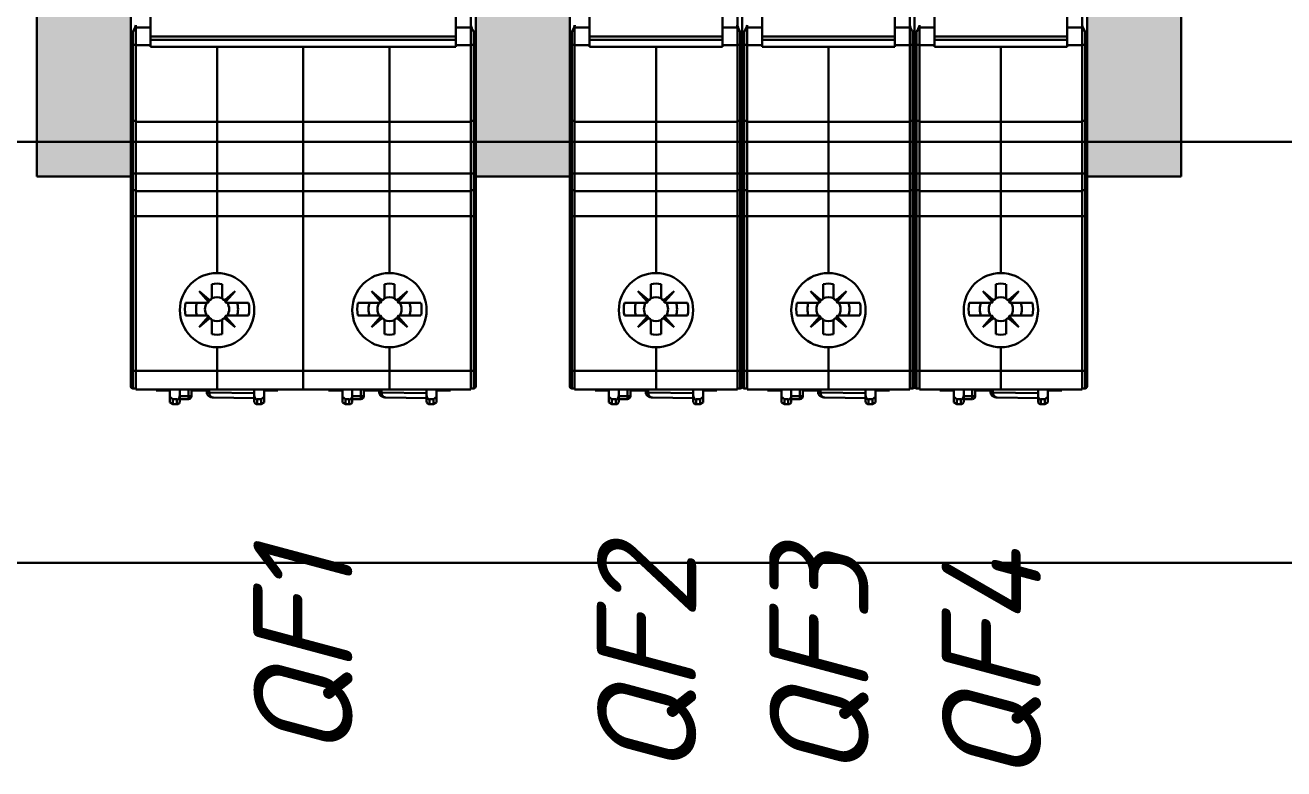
# Model space of a CAD drawing. Header units: millimetres. Extents: x 0 to 53000, y -591 to 24400.
# Drawn here: x 15145.8 to 15272.8, y 2941 to 3016.1 of the extents above; entities that cross this region are included whole.
import ezdxf
from ezdxf.enums import TextEntityAlignment as Align

# ---------------------------------------------------------------- set-up
doc = ezdxf.new("R2010")
doc.units = ezdxf.units.MM
doc.layers.add('КК перф 40х60', color=6, linetype='Continuous', lineweight=30)
doc.layers.add('Основная', color=7, linetype='Continuous', lineweight=30)
doc.layers.add('Привязки', color=2, linetype='Continuous', lineweight=0, plot=False, transparency=0.8)
doc.styles.add('текст', font='isocpeui.ttf')

# ---------------------------------------------------------------- blocks, each defined once
blk = doc.blocks.new('Стопор на DIN')
at = {"layer": 'Основная', "true_color": 0x939598}
h = blk.add_hatch(color=252, dxfattribs=at)
h.dxf.hatch_style = 1
h.paths.add_polyline_path([(0, 21), (-9.5, 21), (-9.5, -21), (0, -21)])
at = {"layer": 'Основная'}
for p, q in [((-9.5, -21), (-9.5, 21)), ((-9.5, 21), (0, 21)), ((0, 21), (0, -21)), ((-4.75, 18.97), (-4.75, 12.87)), ((-4.75, 15.92), (-7.8, 15.92)), ((-7.8, 15.92), (-1.7, 15.92)), ((-4.75, 10.71), (-4.75, 4.6)), ((-7.8, 7.66), (-1.7, 7.66)), ((-9.5, -21), (0, -21))]:
    blk.add_line(p, q, dxfattribs=at)
for centre in [(-4.75, 15.92), (-4.75, 7.66)]:
    blk.add_circle(centre, 3.05, dxfattribs=at)
blk = doc.blocks.new('АВ 2Р')
at = {"layer": 'Основная'}
for p, q in [((34.31, -42.5), (34.31, 42.5)), ((15.4, -6.86), (19.4, -6.86)), ((15.4, -7.2), (19.4, -7.2)), ((15.4, -7.93), (19.4, -7.93)), ((17.4, -42.5), (17.4, -7.93)), ((16.91, -42.5), (17.89, -42.5))]:
    blk.add_line(p, q, dxfattribs=at)
at = {"layer": 'Основная', "linetype": 'Continuous'}
for p, q in [((34.8, -42.2), (34.8, 42.2)), ((0, -6.61), (0, 6.61)), ((32.8, -2.42), (32.8, -7.93)), ((2, -7.93), (2, -2.79)), ((0.45, -5.88), (0.49, -5.88)), ((0.49, -42.5), (0.49, -5.74)), ((2, -5.97), (0.49, -5.97)), ((32.8, -5.97), (34.31, -5.97)), ((34.31, -42.5), (34.31, -5.74)), ((34.35, -5.88), (34.31, -5.88)), ((0, -6.61), (0, -42.2)), ((0.2, -6.45), (0.2, -42.4)), ((15.4, -6.86), (2, -6.86)), ((15.4, -7.2), (2, -7.2)), ((32.8, -6.86), (19.4, -6.86)), ((32.8, -7.2), (19.4, -7.2)), ((34.6, -42.4), (34.6, -6.45)), ((0.2, -7.73), (0.49, -7.73)), ((2, -7.74), (0.49, -7.74)), ((15.4, -7.93), (2, -7.93)), ((8.7, -30.75), (8.7, -7.93)), ((17.4, -42.2), (17.4, -7.93)), ((17.4, -7.93), (17.4, -42.2)), ((32.8, -7.93), (19.4, -7.93)), ((26.1, -30.75), (26.1, -7.93)), ((32.8, -7.74), (34.31, -7.74)), ((34.6, -7.73), (34.31, -7.73)), ((0.2, -15.4), (0.49, -15.4)), ((17.89, -15.5), (0.49, -15.5)), ((34.31, -15.5), (17.89, -15.5)), ((34.6, -15.4), (34.31, -15.4)), ((0.2, -20.7), (0.49, -20.7)), ((17.89, -20.71), (0.49, -20.71)), ((34.31, -20.71), (17.89, -20.71)), ((34.6, -20.7), (34.31, -20.7)), ((0.2, -22.4), (0.49, -22.4)), ((17.89, -22.5), (0.49, -22.5)), ((34.31, -22.5), (17.89, -22.5)), ((34.6, -22.4), (34.31, -22.4)), ((0.2, -25), (0.49, -25)), ((17.89, -25), (0.49, -25)), ((34.31, -25), (17.89, -25)), ((34.6, -25), (34.31, -25)), ((7.87, -33.44), (6.88, -32.58)), ((6.88, -32.58), (7.8, -33.64)), ((8.18, -33.26), (8.18, -31.88)), ((9.22, -33.26), (9.22, -31.88)), ((10.52, -32.58), (9.51, -33.45)), ((9.6, -33.64), (10.52, -32.58)), ((25.27, -33.44), (24.28, -32.58)), ((24.28, -32.58), (25.2, -33.64)), ((25.59, -33.26), (25.59, -31.88)), ((26.62, -33.26), (26.62, -31.88)), ((27.92, -32.58), (26.91, -33.45)), ((27, -33.64), (27.92, -32.58)), ((5.51, -33.75), (7.7, -33.75)), ((7.8, -33.64), (7.9, -33.53)), ((9.49, -33.53), (9.6, -33.64)), ((9.69, -33.75), (11.88, -33.75)), ((22.91, -33.75), (25.11, -33.75)), ((25.2, -33.64), (25.3, -33.53)), ((26.89, -33.53), (27, -33.64)), ((27.09, -33.75), (29.28, -33.75)), ((7.7, -35.05), (5.51, -35.05)), ((7.8, -35.16), (6.88, -36.22)), ((6.88, -36.22), (7.87, -35.36)), ((7.9, -35.27), (7.8, -35.16)), ((8.18, -36.92), (8.18, -35.54)), ((9.22, -35.53), (9.22, -36.92)), ((9.6, -35.16), (9.5, -35.27)), ((9.53, -35.36), (10.52, -36.22)), ((10.52, -36.22), (9.6, -35.16)), ((11.88, -35.05), (9.7, -35.05)), ((25.11, -35.05), (22.91, -35.05)), ((25.2, -35.16), (24.28, -36.22)), ((24.28, -36.22), (25.27, -35.36)), ((25.3, -35.27), (25.2, -35.16)), ((25.59, -36.92), (25.59, -35.54)), ((26.62, -35.53), (26.62, -36.92)), ((27, -35.16), (26.9, -35.27)), ((26.93, -35.36), (27.92, -36.22)), ((27.92, -36.22), (27, -35.16)), ((29.28, -35.05), (27.1, -35.05)), ((8.7, -42.5), (8.7, -38.25)), ((26.1, -42.5), (26.1, -38.25)), ((0.2, -40.63), (0.49, -40.63)), ((17.89, -40.64), (0.49, -40.64)), ((34.31, -40.64), (17.89, -40.64)), ((34.6, -40.63), (34.31, -40.63)), ((0.2, -42.4), (0.49, -42.4)), ((16.91, -42.5), (0.49, -42.5)), ((2.55, -42.6), (2.55, -42.5)), ((2.55, -42.6), (3.95, -42.6)), ((2.85, -42.6), (2.85, -42.5)), ((3.95, -43.83), (3.95, -42.5)), ((4.95, -43.7), (4.95, -42.5)), ((5.82, -43.18), (4.95, -43.19)), ((5.82, -42.5), (5.82, -43.18)), ((5.82, -43.18), (6.12, -43.18)), ((5.82, -43.48), (5.82, -43.18)), ((6.12, -42.5), (6.12, -43.18)), ((7.66, -42.6), (6.12, -42.6)), ((6.5, -42.6), (6.5, -42.5)), ((7.66, -42.5), (7.66, -42.81)), ((7.9, -42.81), (7.66, -42.81)), ((7.9, -42.5), (7.9, -42.81)), ((7.9, -42.81), (12.45, -42.88)), ((12.45, -42.5), (12.45, -43.7)), ((13.45, -43.83), (13.45, -42.5)), ((14.85, -42.6), (13.45, -42.6)), ((14.55, -42.6), (14.55, -42.5)), ((14.85, -42.6), (14.85, -42.5)), ((34.31, -42.5), (17.89, -42.5)), ((19.95, -42.6), (19.95, -42.5)), ((19.95, -42.6), (21.35, -42.6)), ((20.25, -42.6), (20.25, -42.5)), ((21.35, -43.83), (21.35, -42.5)), ((22.35, -43.7), (22.35, -42.5)), ((23.22, -43.18), (22.35, -43.19)), ((23.22, -42.5), (23.22, -43.18)), ((23.22, -43.18), (23.52, -43.18)), ((23.22, -43.48), (23.22, -43.18)), ((23.52, -42.5), (23.52, -43.18)), ((25.06, -42.6), (23.52, -42.6)), ((23.9, -42.6), (23.9, -42.5)), ((25.06, -42.5), (25.06, -42.81)), ((25.3, -42.81), (25.06, -42.81)), ((25.3, -42.5), (25.3, -42.81)), ((25.3, -42.81), (29.85, -42.88)), ((29.85, -42.5), (29.85, -43.7)), ((30.85, -43.83), (30.85, -42.5)), ((32.25, -42.6), (30.85, -42.6)), ((31.95, -42.6), (31.95, -42.5)), ((32.25, -42.6), (32.25, -42.5)), ((34.6, -42.4), (34.31, -42.4)), ((4.25, -43.5), (3.95, -43.26)), ((4.25, -44), (3.95, -43.83)), ((4.65, -43.5), (4.25, -43.5)), ((4.25, -44), (4.25, -43.5)), ((4.65, -44), (4.25, -44)), ((4.65, -44), (4.65, -43.5)), ((5.82, -43.48), (4.95, -43.49)), ((8.33, -43.31), (12.45, -43.38)), ((13.15, -43.5), (12.75, -43.5)), ((12.75, -43.5), (12.75, -44)), ((13.15, -44), (12.75, -44)), ((13.15, -43.5), (13.45, -43.26)), ((13.15, -44), (13.15, -43.5)), ((13.15, -44), (13.45, -43.83)), ((21.65, -43.5), (21.35, -43.26)), ((21.65, -44), (21.35, -43.83)), ((22.05, -43.5), (21.65, -43.5)), ((21.65, -44), (21.65, -43.5)), ((22.05, -44), (21.65, -44)), ((22.05, -44), (22.05, -43.5)), ((23.22, -43.48), (22.35, -43.49)), ((25.73, -43.31), (29.85, -43.38)), ((30.55, -43.5), (30.15, -43.5)), ((30.15, -43.5), (30.15, -44)), ((30.55, -44), (30.15, -44)), ((30.55, -43.5), (30.85, -43.26)), ((30.55, -44), (30.55, -43.5)), ((30.55, -44), (30.85, -43.83))]:
    blk.add_line(p, q, dxfattribs=at)
for points in [[(7.66, -42.81), (7.66, -42.83), (7.66, -42.88), (7.68, -42.93), (7.7, -42.98), (7.72, -43.03), (7.76, -43.08), (7.8, -43.12), (7.85, -43.16), (7.9, -43.2), (7.96, -43.23), (8.02, -43.26), (8.09, -43.28), (8.16, -43.3), (8.23, -43.31), (8.31, -43.31), (8.33, -43.31)], [(25.06, -42.81), (25.06, -42.83), (25.06, -42.88), (25.08, -42.93), (25.1, -42.98), (25.12, -43.03), (25.16, -43.08), (25.2, -43.12), (25.25, -43.16), (25.3, -43.2), (25.36, -43.23), (25.42, -43.26), (25.49, -43.28), (25.56, -43.3), (25.63, -43.31), (25.71, -43.31), (25.73, -43.31)]]:
    blk.add_lwpolyline(points, dxfattribs=at)
for centre in [(8.7, -34.5), (26.1, -34.5)]:
    blk.add_circle(centre, 3.75, dxfattribs=at)
for centre, radius, start, end in [((0.2, -15.2), 0.2, 180, 270), ((34.6, -15.2), 0.2, 270, 0), ((0.2, -22.2), 0.2, 180, 270), ((34.6, -22.2), 0.2, 270, 0), ((8.7, -34.4), 2.58, 78.463, 101.537), ((26.1, -34.4), 2.58, 78.463, 101.537), ((8.7, -34.4), 3.25, 168.4677, 191.5323), ((8.7, -34.4), 2.12, 162.1391, 197.8609), ((8.7, -34.4), 1.22, 147.8061, 212.1939), ((7.7, -33.55), 0.2, 270, 45.573), ((7.99, -33.26), 0.2, 225.573, 0), ((8.7, -34.4), 1.22, 65.0308, 114.9692), ((9.41, -33.26), 0.2, 180, 313.0821), ((9.69, -33.55), 0.2, 133.0821, 270), ((8.7, -34.4), 1.22, 0, 32.1939), ((8.7, -34.4), 2.12, 342.1391, 17.8609), ((8.7, -34.4), 3.25, 348.463, 11.537), ((26.1, -34.4), 3.25, 168.4677, 191.5323), ((26.1, -34.4), 2.12, 162.1391, 197.8609), ((26.1, -34.4), 1.22, 147.8061, 212.1939), ((25.11, -33.55), 0.2, 270, 45.573), ((25.39, -33.26), 0.2, 225.573, 0), ((26.1, -34.4), 1.22, 65.0308, 114.9692), ((26.82, -33.26), 0.2, 180, 313.0821), ((27.09, -33.55), 0.2, 133.0821, 270), ((26.1, -34.4), 1.22, 0, 32.1939), ((26.1, -34.4), 2.12, 342.1391, 17.8609), ((26.1, -34.4), 3.25, 348.463, 11.537), ((7.7, -35.25), 0.2, 314.427, 90), ((7.99, -35.54), 0.2, 0, 134.427), ((8.7, -34.4), 1.22, 245.0308, 294.9692), ((9.41, -35.53), 0.2, 45.4387, 180), ((9.7, -35.25), 0.2, 90, 225.4387), ((8.7, -34.4), 1.22, 327.8061, 0), ((25.11, -35.25), 0.2, 314.427, 90), ((25.39, -35.54), 0.2, 0, 134.427), ((26.1, -34.4), 1.22, 245.0308, 294.9692), ((26.82, -35.53), 0.2, 45.4387, 180), ((27.1, -35.25), 0.2, 90, 225.4387), ((26.1, -34.4), 1.22, 327.8061, 0), ((8.7, -34.4), 2.58, 258.463, 281.537), ((26.1, -34.4), 2.58, 258.463, 281.537), ((0.2, -42.2), 0.2, 180, 270), ((5.82, -43.18), 0.3, 270.5773, 0.0001), ((23.22, -43.18), 0.3, 270.5773, 0.0001), ((34.6, -42.2), 0.2, 270, 0), ((4.65, -43.7), 0.3, 270, 0), ((12.75, -43.7), 0.3, 180, 270), ((22.05, -43.7), 0.3, 270, 0), ((30.15, -43.7), 0.3, 180, 270)]:
    blk.add_arc(centre, radius, start, end, dxfattribs=at)
for centre, major_axis, start_param, end_param in [((4.65, -43.08), (0, 0.424), 3.141593, 4.712389), ((12.75, -43.08), (0, -0.424), -1.570796, 0), ((22.05, -43.08), (0, 0.424), 3.141593, 4.712389), ((30.15, -43.08), (0, -0.424), -1.570796, 0)]:
    blk.add_ellipse(centre, major_axis=major_axis, ratio=0.707107, start_param=start_param, end_param=end_param, dxfattribs=at)
for points, knots in [([(0.2, -6.45), (0.24, -6.34), (0.31, -6.19), (0.4, -6), (0.43, -5.92), (0.45, -5.88)], [0, 0, 0, 0, 0.572569, 0.807191, 1, 1, 1, 1]), ([(0.45, -5.88), (0.45, -5.87), (0.47, -5.82), (0.48, -5.78), (0.49, -5.74)], [0, 0, 0, 0, 0.245337, 1, 1, 1, 1]), ([(0.5, -5.73), (0.5, -5.74), (0.5, -5.78), (0.5, -5.82), (0.49, -5.85)], [0, 0, 0, 0, 0.257159, 1, 1, 1, 1]), ([(34.31, -5.85), (34.31, -5.84), (34.3, -5.8), (34.3, -5.76), (34.3, -5.73)], [0, 0, 0, 0, 0.243379, 1, 1, 1, 1]), ([(34.31, -5.74), (34.31, -5.75), (34.32, -5.8), (34.34, -5.85), (34.35, -5.88)], [0, 0, 0, 0, 0.255977, 1, 1, 1, 1]), ([(34.35, -5.88), (34.37, -5.92), (34.4, -6), (34.49, -6.19), (34.56, -6.34), (34.6, -6.45)], [0, 0, 0, 0, 0.192809, 0.427431, 1, 1, 1, 1]), ([(0, -6.61), (0, -6.63), (0, -6.67), (0.01, -6.71), (0.02, -6.73), (0.03, -6.74), (0.04, -6.75), (0.04, -6.74), (0.05, -6.74), (0.06, -6.73), (0.07, -6.72), (0.08, -6.71), (0.09, -6.7), (0.1, -6.68), (0.11, -6.65), (0.13, -6.62), (0.14, -6.6), (0.16, -6.56), (0.18, -6.51), (0.19, -6.47), (0.2, -6.45)], [0, 0, 0, 0, 0.158789, 0.234419, 0.26766, 0.294164, 0.305277, 0.315911, 0.337951, 0.362207, 0.388306, 0.41574, 0.444136, 0.502874, 0.563286, 0.624711, 0.68676, 0.749189, 0.874566, 1, 1, 1, 1]), ([(34.6, -6.45), (34.61, -6.47), (34.62, -6.51), (34.64, -6.56), (34.66, -6.6), (34.67, -6.62), (34.69, -6.65), (34.7, -6.68), (34.71, -6.7), (34.72, -6.71), (34.73, -6.72), (34.74, -6.73), (34.75, -6.74), (34.76, -6.74), (34.76, -6.75), (34.77, -6.74), (34.78, -6.73), (34.79, -6.71), (34.8, -6.67), (34.8, -6.63), (34.8, -6.61)], [0, 0, 0, 0, 0.125429, 0.250801, 0.313227, 0.375275, 0.436697, 0.497107, 0.555844, 0.58424, 0.611673, 0.637773, 0.662031, 0.68408, 0.694713, 0.70583, 0.73234, 0.765588, 0.841216, 1, 1, 1, 1]), ([(0, -7.72), (0, -7.72), (0, -7.72), (0, -7.73), (0.01, -7.73), (0.02, -7.73), (0.02, -7.73), (0.03, -7.73), (0.05, -7.73), (0.06, -7.73), (0.09, -7.73), (0.12, -7.73), (0.16, -7.73), (0.19, -7.73), (0.2, -7.73)], [0, 0, 0, 0, 0.006112, 0.020951, 0.045011, 0.078174, 0.120154, 0.170571, 0.228947, 0.294727, 0.44592, 0.618366, 0.805443, 1, 1, 1, 1]), ([(34.8, -7.72), (34.8, -7.72), (34.8, -7.72), (34.8, -7.73), (34.79, -7.73), (34.78, -7.73), (34.78, -7.73), (34.77, -7.73), (34.75, -7.73), (34.74, -7.73), (34.71, -7.73), (34.68, -7.73), (34.64, -7.73), (34.61, -7.73), (34.6, -7.73)], [0, 0, 0, 0, 0.006112, 0.020951, 0.045012, 0.078174, 0.120154, 0.170571, 0.228948, 0.294727, 0.44592, 0.618366, 0.805443, 1, 1, 1, 1]), ([(0, -20.68), (0, -20.68), (0, -20.68), (0, -20.68), (0.01, -20.68), (0.02, -20.69), (0.04, -20.69), (0.06, -20.69), (0.09, -20.69), (0.14, -20.7), (0.17, -20.7), (0.2, -20.7)], [0, 0, 0, 0, 0.011071, 0.028361, 0.053751, 0.087615, 0.180217, 0.303528, 0.453137, 0.623472, 1, 1, 1, 1]), ([(34.8, -20.68), (34.8, -20.68), (34.8, -20.68), (34.8, -20.68), (34.79, -20.68), (34.78, -20.69), (34.76, -20.69), (34.74, -20.69), (34.71, -20.69), (34.66, -20.7), (34.63, -20.7), (34.6, -20.7)], [0, 0, 0, 0, 0.011071, 0.028361, 0.053751, 0.087615, 0.180217, 0.303529, 0.453137, 0.623472, 1, 1, 1, 1]), ([(0, -24.99), (0, -24.99), (0, -24.99), (0, -24.99), (0.01, -24.99), (0.02, -24.99), (0.02, -24.99), (0.03, -24.99), (0.05, -24.99), (0.06, -24.99), (0.09, -25), (0.12, -25), (0.16, -25), (0.19, -25), (0.2, -25)], [0, 0, 0, 0, 0.005889, 0.020641, 0.044648, 0.077774, 0.119731, 0.170135, 0.228509, 0.294297, 0.44554, 0.618082, 0.805291, 1, 1, 1, 1]), ([(34.8, -24.99), (34.8, -24.99), (34.8, -24.99), (34.8, -24.99), (34.79, -24.99), (34.78, -24.99), (34.78, -24.99), (34.77, -24.99), (34.75, -24.99), (34.74, -24.99), (34.71, -25), (34.68, -25), (34.64, -25), (34.61, -25), (34.6, -25)], [0, 0, 0, 0, 0.005895, 0.020644, 0.044651, 0.077778, 0.119734, 0.170138, 0.228512, 0.294299, 0.445542, 0.618083, 0.805291, 1, 1, 1, 1]), ([(0, -40.62), (0, -40.62), (0, -40.62), (0, -40.62), (0.01, -40.62), (0.02, -40.62), (0.04, -40.63), (0.06, -40.63), (0.09, -40.63), (0.12, -40.63), (0.16, -40.63), (0.19, -40.63), (0.2, -40.63)], [0, 0, 0, 0, 0.008294, 0.024077, 0.048626, 0.082035, 0.174467, 0.298258, 0.448803, 0.620399, 0.806492, 1, 1, 1, 1]), ([(34.8, -40.62), (34.8, -40.62), (34.8, -40.62), (34.8, -40.62), (34.79, -40.62), (34.78, -40.62), (34.76, -40.63), (34.74, -40.63), (34.71, -40.63), (34.68, -40.63), (34.64, -40.63), (34.61, -40.63), (34.6, -40.63)], [0, 0, 0, 0, 0.008294, 0.024077, 0.048626, 0.082035, 0.174467, 0.298258, 0.448803, 0.620399, 0.806493, 1, 1, 1, 1]), ([(7.9, -42.81), (7.9, -42.84), (7.91, -42.92), (7.94, -43.02), (7.99, -43.11), (8.04, -43.19), (8.11, -43.24), (8.18, -43.28), (8.25, -43.31), (8.3, -43.31), (8.33, -43.31)], [0, 0, 0, 0, 0.154622, 0.302409, 0.439693, 0.566093, 0.683071, 0.7928, 0.897644, 1, 1, 1, 1]), ([(25.3, -42.81), (25.3, -42.84), (25.31, -42.92), (25.34, -43.02), (25.39, -43.11), (25.44, -43.19), (25.51, -43.24), (25.58, -43.28), (25.65, -43.31), (25.7, -43.31), (25.73, -43.31)], [0, 0, 0, 0, 0.154622, 0.302409, 0.439693, 0.566093, 0.683071, 0.7928, 0.897644, 1, 1, 1, 1])]:
    blk.add_open_spline(points, degree=3, knots=knots, dxfattribs=at)
at = {"layer": 'Основная', "style": 'текст'}
blk.add_attdef('№', text='', height=10, dxfattribs=at).set_placement((17.38, -58.95), align=Align.MIDDLE_CENTER)
blk = doc.blocks.new('1P Автоматический выключатель')
at = {"layer": 'Основная'}
blk.add_line((16.91, -42.5), (16.91, 42.5), dxfattribs=at)
at = {"layer": 'Основная', "linetype": 'Continuous'}
for p, q in [((17.4, -42.2), (17.4, 42.2)), ((0, -6.61), (0, 6.61)), ((15.4, -2.42), (15.4, -7.93)), ((2, -7.93), (2, -2.79)), ((0.45, -5.88), (0.49, -5.88)), ((0.49, -42.5), (0.49, -5.74)), ((2, -5.97), (0.49, -5.97)), ((15.4, -5.97), (16.91, -5.97)), ((16.91, -42.5), (16.91, -5.74)), ((16.95, -5.88), (16.91, -5.88)), ((0, -6.61), (0, -42.2)), ((0.2, -6.45), (0.2, -42.4)), ((15.4, -6.86), (2, -6.86)), ((15.4, -7.2), (2, -7.2)), ((17.2, -42.4), (17.2, -6.45)), ((0.2, -7.73), (0.49, -7.73)), ((2, -7.74), (0.49, -7.74)), ((15.4, -7.93), (2, -7.93)), ((8.7, -30.75), (8.7, -7.93)), ((15.4, -7.74), (16.91, -7.74)), ((17.2, -7.73), (16.91, -7.73)), ((0.2, -15.4), (0.49, -15.4)), ((16.91, -15.5), (0.49, -15.5)), ((17.2, -15.4), (16.91, -15.4)), ((0.2, -20.7), (0.49, -20.7)), ((16.91, -20.71), (0.49, -20.71)), ((17.2, -20.7), (16.91, -20.7)), ((0.2, -22.4), (0.49, -22.4)), ((16.91, -22.5), (0.49, -22.5)), ((17.2, -22.4), (16.91, -22.4)), ((0.2, -25), (0.49, -25)), ((16.91, -25), (0.49, -25)), ((17.2, -25), (16.91, -25)), ((7.87, -33.44), (6.88, -32.58)), ((6.88, -32.58), (7.8, -33.64)), ((8.18, -33.26), (8.18, -31.88)), ((9.22, -33.26), (9.22, -31.88)), ((10.52, -32.58), (9.51, -33.45)), ((9.6, -33.64), (10.52, -32.58)), ((5.51, -33.75), (7.7, -33.75)), ((7.8, -33.64), (7.9, -33.53)), ((9.49, -33.53), (9.6, -33.64)), ((9.69, -33.75), (11.88, -33.75)), ((7.7, -35.05), (5.51, -35.05)), ((7.8, -35.16), (6.88, -36.22)), ((6.88, -36.22), (7.87, -35.36)), ((7.9, -35.27), (7.8, -35.16)), ((8.18, -36.92), (8.18, -35.54)), ((9.22, -35.54), (9.22, -36.92)), ((9.6, -35.16), (9.5, -35.27)), ((9.53, -35.36), (10.52, -36.22)), ((10.52, -36.22), (9.6, -35.16)), ((11.88, -35.05), (9.7, -35.05)), ((8.7, -42.5), (8.7, -38.25)), ((0.2, -40.63), (0.49, -40.63)), ((16.91, -40.64), (0.49, -40.64)), ((17.2, -40.63), (16.91, -40.63)), ((0.2, -42.4), (0.49, -42.4)), ((16.91, -42.5), (0.49, -42.5)), ((2.55, -42.6), (2.55, -42.5)), ((2.55, -42.6), (3.95, -42.6)), ((2.85, -42.6), (2.85, -42.5)), ((3.95, -43.83), (3.95, -42.5)), ((4.95, -43.7), (4.95, -42.5)), ((5.82, -43.18), (4.95, -43.19)), ((5.82, -42.5), (5.82, -43.18)), ((5.82, -43.18), (6.12, -43.18)), ((5.82, -43.48), (5.82, -43.18)), ((6.12, -42.5), (6.12, -43.18)), ((7.66, -42.6), (6.12, -42.6)), ((6.5, -42.6), (6.5, -42.5)), ((7.66, -42.5), (7.66, -42.81)), ((7.9, -42.81), (7.66, -42.81)), ((7.9, -42.5), (7.9, -42.81)), ((7.9, -42.81), (12.45, -42.88)), ((12.45, -42.5), (12.45, -43.7)), ((13.45, -43.83), (13.45, -42.5)), ((14.85, -42.6), (13.45, -42.6)), ((14.55, -42.6), (14.55, -42.5)), ((14.85, -42.6), (14.85, -42.5)), ((17.2, -42.4), (16.91, -42.4)), ((4.25, -43.5), (3.95, -43.26)), ((4.25, -44), (3.95, -43.83)), ((4.65, -43.5), (4.25, -43.5)), ((4.25, -44), (4.25, -43.5)), ((4.65, -44), (4.25, -44)), ((4.65, -44), (4.65, -43.5)), ((5.82, -43.48), (4.95, -43.49)), ((8.33, -43.31), (12.45, -43.38)), ((13.15, -43.5), (12.75, -43.5)), ((12.75, -43.5), (12.75, -44)), ((13.15, -44), (12.75, -44)), ((13.15, -43.5), (13.45, -43.26)), ((13.15, -44), (13.15, -43.5)), ((13.15, -44), (13.45, -43.83))]:
    blk.add_line(p, q, dxfattribs=at)
blk.add_lwpolyline([(7.66, -42.81), (7.66, -42.83), (7.66, -42.88), (7.68, -42.93), (7.7, -42.98), (7.72, -43.03), (7.76, -43.08), (7.8, -43.12), (7.85, -43.16), (7.9, -43.2), (7.96, -43.23), (8.02, -43.26), (8.09, -43.28), (8.16, -43.3), (8.23, -43.31), (8.31, -43.31), (8.33, -43.31)], dxfattribs=at)
blk.add_circle((8.7, -34.5), 3.75, dxfattribs=at)
for centre, radius, start, end in [((0.2, -15.2), 0.2, 180, 270), ((17.2, -15.2), 0.2, 270, 0), ((0.2, -22.2), 0.2, 180, 270), ((17.2, -22.2), 0.2, 270, 0), ((8.7, -34.4), 2.58, 78.463, 101.537), ((8.7, -34.4), 3.25, 168.4677, 191.5323), ((8.7, -34.4), 2.12, 162.1391, 197.8609), ((8.7, -34.4), 1.22, 147.8061, 212.1939), ((7.7, -33.55), 0.2, 270, 45.573), ((7.99, -33.26), 0.2, 225.573, 0), ((8.7, -34.4), 1.22, 65.0308, 114.9692), ((9.41, -33.26), 0.2, 180, 313.0821), ((9.69, -33.55), 0.2, 133.0821, 270), ((8.7, -34.4), 1.22, 0, 32.1939), ((8.7, -34.4), 2.12, 342.1391, 17.8609), ((8.7, -34.4), 3.25, 348.463, 11.537), ((7.7, -35.25), 0.2, 314.427, 90), ((7.99, -35.54), 0.2, 0, 134.427), ((8.7, -34.4), 1.22, 245.0308, 294.9692), ((9.41, -35.54), 0.2, 45.4387, 180), ((9.7, -35.25), 0.2, 90, 225.4387), ((8.7, -34.4), 1.22, 327.8061, 0), ((8.7, -34.4), 2.58, 258.463, 281.537), ((0.2, -42.2), 0.2, 180, 270), ((5.82, -43.18), 0.3, 270.5773, 0.0001), ((17.2, -42.2), 0.2, 270, 0), ((4.65, -43.7), 0.3, 270, 0), ((12.75, -43.7), 0.3, 180, 270)]:
    blk.add_arc(centre, radius, start, end, dxfattribs=at)
for centre, major_axis, start_param, end_param in [((4.65, -43.08), (0, 0.424), 3.141593, 4.712389), ((12.75, -43.08), (0, -0.424), -1.570796, 0)]:
    blk.add_ellipse(centre, major_axis=major_axis, ratio=0.707107, start_param=start_param, end_param=end_param, dxfattribs=at)
for points, knots in [([(0.2, -6.45), (0.24, -6.34), (0.31, -6.19), (0.4, -6), (0.43, -5.92), (0.45, -5.88)], [0, 0, 0, 0, 0.572569, 0.807191, 1, 1, 1, 1]), ([(0.45, -5.88), (0.45, -5.87), (0.47, -5.82), (0.48, -5.78), (0.49, -5.74)], [0, 0, 0, 0, 0.245337, 1, 1, 1, 1]), ([(0.5, -5.73), (0.5, -5.74), (0.5, -5.78), (0.5, -5.82), (0.49, -5.85)], [0, 0, 0, 0, 0.257159, 1, 1, 1, 1]), ([(16.91, -5.85), (16.91, -5.84), (16.9, -5.8), (16.9, -5.76), (16.9, -5.73)], [0, 0, 0, 0, 0.243379, 1, 1, 1, 1]), ([(16.91, -5.74), (16.91, -5.75), (16.92, -5.8), (16.94, -5.85), (16.95, -5.88)], [0, 0, 0, 0, 0.255977, 1, 1, 1, 1]), ([(16.95, -5.88), (16.97, -5.92), (17, -6), (17.09, -6.19), (17.16, -6.34), (17.2, -6.45)], [0, 0, 0, 0, 0.192809, 0.427431, 1, 1, 1, 1]), ([(0, -6.61), (0, -6.63), (0, -6.67), (0.01, -6.71), (0.02, -6.73), (0.03, -6.74), (0.04, -6.75), (0.04, -6.74), (0.05, -6.74), (0.06, -6.73), (0.07, -6.72), (0.08, -6.71), (0.09, -6.7), (0.1, -6.68), (0.11, -6.65), (0.13, -6.62), (0.14, -6.6), (0.16, -6.56), (0.18, -6.51), (0.19, -6.47), (0.2, -6.45)], [0, 0, 0, 0, 0.158789, 0.234419, 0.26766, 0.294164, 0.305277, 0.315911, 0.337951, 0.362207, 0.388306, 0.41574, 0.444136, 0.502874, 0.563286, 0.624711, 0.68676, 0.749189, 0.874566, 1, 1, 1, 1]), ([(17.2, -6.45), (17.21, -6.47), (17.22, -6.51), (17.24, -6.56), (17.26, -6.6), (17.27, -6.62), (17.29, -6.65), (17.3, -6.68), (17.31, -6.7), (17.32, -6.71), (17.33, -6.72), (17.34, -6.73), (17.35, -6.74), (17.36, -6.74), (17.36, -6.75), (17.37, -6.74), (17.38, -6.73), (17.39, -6.71), (17.4, -6.67), (17.4, -6.63), (17.4, -6.61)], [0, 0, 0, 0, 0.125429, 0.250801, 0.313227, 0.375275, 0.436697, 0.497107, 0.555844, 0.58424, 0.611673, 0.637773, 0.662031, 0.68408, 0.694713, 0.70583, 0.73234, 0.765588, 0.841216, 1, 1, 1, 1]), ([(0, -7.72), (0, -7.72), (0, -7.72), (0, -7.73), (0.01, -7.73), (0.02, -7.73), (0.02, -7.73), (0.03, -7.73), (0.05, -7.73), (0.06, -7.73), (0.09, -7.73), (0.12, -7.73), (0.16, -7.73), (0.19, -7.73), (0.2, -7.73)], [0, 0, 0, 0, 0.006112, 0.020951, 0.045011, 0.078174, 0.120154, 0.170571, 0.228947, 0.294727, 0.44592, 0.618366, 0.805443, 1, 1, 1, 1]), ([(17.4, -7.72), (17.4, -7.72), (17.4, -7.72), (17.4, -7.73), (17.39, -7.73), (17.38, -7.73), (17.38, -7.73), (17.37, -7.73), (17.35, -7.73), (17.34, -7.73), (17.31, -7.73), (17.28, -7.73), (17.24, -7.73), (17.21, -7.73), (17.2, -7.73)], [0, 0, 0, 0, 0.006112, 0.020951, 0.045012, 0.078174, 0.120154, 0.170571, 0.228948, 0.294727, 0.44592, 0.618366, 0.805443, 1, 1, 1, 1]), ([(0, -20.68), (0, -20.68), (0, -20.68), (0, -20.68), (0.01, -20.68), (0.02, -20.69), (0.04, -20.69), (0.06, -20.69), (0.09, -20.69), (0.14, -20.7), (0.17, -20.7), (0.2, -20.7)], [0, 0, 0, 0, 0.011071, 0.028361, 0.053751, 0.087615, 0.180217, 0.303528, 0.453137, 0.623472, 1, 1, 1, 1]), ([(17.4, -20.68), (17.4, -20.68), (17.4, -20.68), (17.4, -20.68), (17.39, -20.68), (17.38, -20.69), (17.36, -20.69), (17.34, -20.69), (17.31, -20.69), (17.26, -20.7), (17.23, -20.7), (17.2, -20.7)], [0, 0, 0, 0, 0.011071, 0.028361, 0.053751, 0.087615, 0.180217, 0.303529, 0.453137, 0.623472, 1, 1, 1, 1]), ([(0, -24.99), (0, -24.99), (0, -24.99), (0, -24.99), (0.01, -24.99), (0.02, -24.99), (0.02, -24.99), (0.03, -24.99), (0.05, -24.99), (0.06, -24.99), (0.09, -25), (0.12, -25), (0.16, -25), (0.19, -25), (0.2, -25)], [0, 0, 0, 0, 0.005889, 0.020641, 0.044648, 0.077774, 0.119731, 0.170135, 0.228509, 0.294297, 0.44554, 0.618082, 0.805291, 1, 1, 1, 1]), ([(17.4, -24.99), (17.4, -24.99), (17.4, -24.99), (17.4, -24.99), (17.39, -24.99), (17.38, -24.99), (17.38, -24.99), (17.37, -24.99), (17.35, -24.99), (17.34, -24.99), (17.31, -25), (17.28, -25), (17.24, -25), (17.21, -25), (17.2, -25)], [0, 0, 0, 0, 0.005895, 0.020644, 0.044651, 0.077778, 0.119734, 0.170138, 0.228512, 0.294299, 0.445542, 0.618083, 0.805291, 1, 1, 1, 1]), ([(0, -40.62), (0, -40.62), (0, -40.62), (0, -40.62), (0.01, -40.62), (0.02, -40.62), (0.04, -40.63), (0.06, -40.63), (0.09, -40.63), (0.12, -40.63), (0.16, -40.63), (0.19, -40.63), (0.2, -40.63)], [0, 0, 0, 0, 0.008294, 0.024077, 0.048626, 0.082035, 0.174467, 0.298258, 0.448803, 0.620399, 0.806492, 1, 1, 1, 1]), ([(17.4, -40.62), (17.4, -40.62), (17.4, -40.62), (17.4, -40.62), (17.39, -40.62), (17.38, -40.62), (17.36, -40.63), (17.34, -40.63), (17.31, -40.63), (17.28, -40.63), (17.24, -40.63), (17.21, -40.63), (17.2, -40.63)], [0, 0, 0, 0, 0.008294, 0.024077, 0.048626, 0.082035, 0.174467, 0.298258, 0.448803, 0.620399, 0.806493, 1, 1, 1, 1]), ([(7.9, -42.81), (7.9, -42.84), (7.91, -42.92), (7.94, -43.02), (7.99, -43.11), (8.04, -43.19), (8.11, -43.24), (8.18, -43.28), (8.25, -43.31), (8.3, -43.31), (8.33, -43.31)], [0, 0, 0, 0, 0.154622, 0.302409, 0.439693, 0.566093, 0.683071, 0.7928, 0.897644, 1, 1, 1, 1])]:
    blk.add_open_spline(points, degree=3, knots=knots, dxfattribs=at)
at = {"layer": 'Основная', "style": 'текст'}
blk.add_attdef('№', text='', height=20, dxfattribs=at).set_placement((7.75, -58.95), align=Align.MIDDLE_CENTER)

msp = doc.modelspace()

# ---------------------------------------------------------------- linework, layer by layer
at = {"layer": 'КК перф 40х60'}
msp.add_line((15124.62297, 2961.8489), (15494.62297, 2961.8489), dxfattribs=at)
at = {"layer": 'Основная'}
for p, q in [((15134.65595, 3004.34891), (15159.65595, 3004.34891)), ((15159.65595, 3004.34891), (15184.65595, 3004.34892)), ((15184.65595, 3004.34892), (15209.65595, 3004.34892)), ((15209.65595, 3004.34892), (15472.65595, 3004.34891))]:
    msp.add_line(p, q, dxfattribs=at)
at = {"layer": 'Привязки'}
for p, q in [((16279.31202, 2961.8489), (13378.18473, 2961.8489)), ((15087.15596, 2961.8489), (15532.15595, 2961.8489))]:
    msp.add_line(p, q, dxfattribs=at)

# ---------------------------------------------------------------- block references
at = {"layer": 'Основная'}
ref = msp.add_blockref('АВ 2Р', (15156.4825, 3021.84891), dxfattribs=at)
ref.add_attrib('№', 'QF1', dxfattribs={"height": 10, "rotation": 90, "style": 'текст'}).set_placement((15173.85779, 2962.90309), align=Align.MIDDLE_RIGHT)
ref = msp.add_blockref('1P Автоматический выключатель', (15200.7825, 3021.84891), dxfattribs=at)
ref.add_attrib('№', 'QF2', dxfattribs={"layer": '0', "height": 10, "rotation": 90, "style": 'текст'}).set_placement((15208.5359, 2962.90309), align=Align.MIDDLE_RIGHT)
ref = msp.add_blockref('1P Автоматический выключатель', (15218.1825, 3021.84891), dxfattribs=at)
ref.add_attrib('№', 'QF3', dxfattribs={"layer": '0', "height": 10, "rotation": 90, "style": 'текст'}).set_placement((15225.9359, 2962.90309), align=Align.MIDDLE_RIGHT)
ref = msp.add_blockref('1P Автоматический выключатель', (15235.5825, 3021.84891), dxfattribs=at)
ref.add_attrib('№', 'QF4', dxfattribs={"layer": '0', "height": 10, "rotation": 90, "style": 'текст'}).set_placement((15243.3359, 2962.9031), align=Align.MIDDLE_RIGHT)
at = {"layer": 'Основная', "lineweight": -3}
for p in [(15156.4825, 3021.84891), (15200.7825, 3021.84891), (15262.4825, 3021.84891)]:
    msp.add_blockref('Стопор на DIN', p, dxfattribs=at)

doc.saveas('drawing.dxf')
